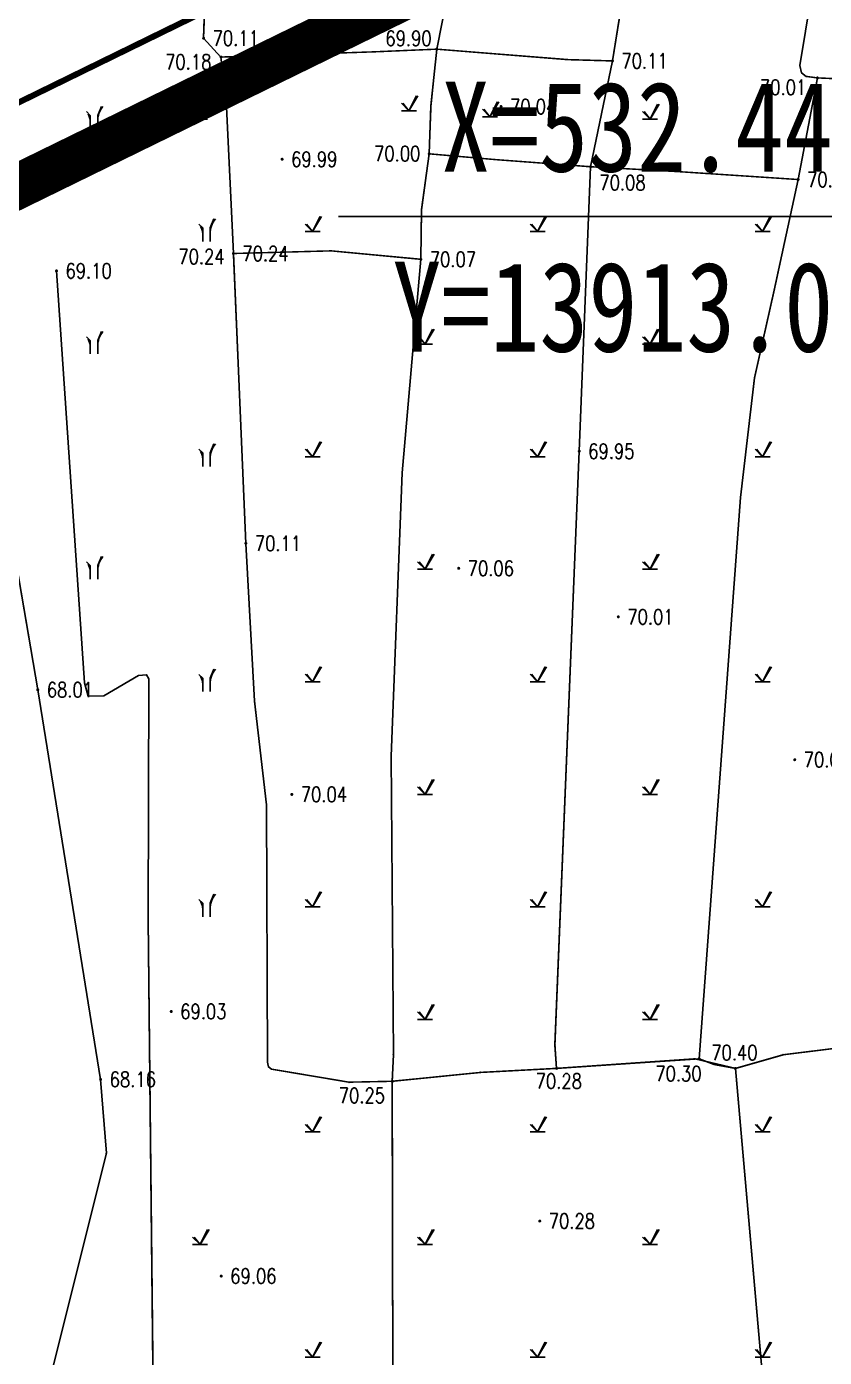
# Model space of a CAD drawing. Extents: x 10519 to 17598, y -625 to 2857.
# Drawn here: x 13847.5 to 13900.7, y 422 to 510.7 of the extents above; entities that cross this region are included whole.
import ezdxf
from ezdxf.enums import TextEntityAlignment as Align

# ---------------------------------------------------------------- set-up
doc = ezdxf.new("R2010")
doc.units = 0
doc.header["$MEASUREMENT"] = 0
doc.linetypes.add('L94', pattern=[8, 5, -1.5, 0, -1.5])
doc.layers.get('0').update_dxf_attribs({"linetype": 'CONTINUOUS'})
for name, color, linetype in [('00000道路边线', 2, 'CONTINUOUS'), ('0000原地形', 252, 'CONTINUOUS'), ('ASSIST', 252, 'CONTINUOUS'), ('DM-坐标', 7, 'CONTINUOUS'), ('GCD', 224, 'CONTINUOUS'), ('JZD', 1, 'CONTINUOUS')]:
    doc.layers.add(name, color=color, linetype=linetype)
doc.styles.add('DIMST', font='SimSun.ttf', dxfattribs={"width": 0.8})
doc.styles.add('HZ', font='txt8.shx', dxfattribs={"width": 0.8, "bigfont": 'hz.shx'})
doc.styles.add('正等线体', font='txt8.shx', dxfattribs={"width": 0.8, "bigfont": 'hz.shx'})
doc.linetypes.add('10421', pattern='A,2,[150,AAA.SHX,S=1,R=0,X=0,Y=1],1e-11', length=2)

# ---------------------------------------------------------------- blocks, each defined once
blk = doc.blocks.new('GC200')
at = {"linetype": 'Continuous', "const_width": 0.2, "flags": 128}
blk.add_lwpolyline([(-0.1, 0, 1), (0.1, 0, 1)], format="xyb", close=True, dxfattribs=at)
blk = doc.blocks.new('gc123')
for p, q in [((0, 0), (1.2, 2)), ((-1, 0), (1, 0)), ((0, 0), (-0.8, 1))]:
    blk.add_line(p, q)
blk = doc.blocks.new('gc246')
for p, q in [((-0.5, 1.8), (-1, 2.3)), ((-0.5, 1.8), (-0.5, 0)), ((0.5, 1.8), (1, 3)), ((0.5, 1.8), (0.5, 0))]:
    blk.add_line(p, q)

msp = doc.modelspace()

# ---------------------------------------------------------------- linework, layer by layer
at = {"layer": '00000道路边线', "const_width": 0.4}
for points in [[(13949.57, 7.079), (13982.275, 5.635, 0.427199), (14008.378, 30.611), (14008.378, 223.919, 0.078123), (13979.581, 407.095), (13942.921, 520.813, 0.456777), (13908.142, 535.6), (13803.036, 484.183), (13650.726, 409.675, -0.033896), (13609.6, 392.183), (12970.082, 169.998, 0.48251), (12960.756, 143.406, -0.48251), (12970.082, 169.998)], [(14006.378, 20.813), (14006.378, 223.919, 0.078123), (13977.678, 406.482), (13940.885, 520.611, 0.456777), (13913.061, 532.44), (13804.062, 479.119), (13652.957, 405.2, -0.033868), (13611.241, 387.46)], [(13910.339, 531.108), (13805.233, 479.692), (13652.957, 405.2, -0.033868), (13611.241, 387.46), (12971.723, 165.275, 0.48251), (12964.987, 146.07, -1), (12956.524, 140.742, -0.48251), (12968.441, 174.721)]]:
    msp.add_lwpolyline(points, format="xyb", dxfattribs=at)
at = {"layer": '0000原地形', "linetype": 'Continuous'}
for p, q in [((13899.032, 508.119, 70.077), (13901.734, 524.593, 70.077)), ((13886.535, 508.433, 70.082), (13888.522, 520.84, 70.082)), ((13874.826, 509.218, 69.9), (13876.518, 517.664, 69.9)), ((13870.663, 509.041, 70.177), (13874.826, 509.218, 70.177)), ((13874.44, 505.435, 70), (13874.826, 509.218, 70)), ((13874.826, 509.218, 70), (13883.556, 508.519, 70)), ((13860.439, 508.693, 70.177), (13870.663, 509.041, 70.177)), ((13883.556, 508.519, 70), (13886.535, 508.433, 70)), ((13885.078, 501.384, 70.082), (13886.535, 508.433, 70.082)), ((13898.916, 500.531, 70.085), (13900.202, 507.302, 70.085)), ((13899.14, 507.645, 70.077), (13899.032, 508.119, 70.077)), ((13899.454, 507.403, 70.085), (13899.14, 507.645, 70.085)), ((13900.202, 507.302, 70.085), (13899.454, 507.403, 70.085)), ((13900.202, 507.302, 70.014), (13902.394, 507.209, 70.014)), ((13874.32, 502.243, 70), (13874.44, 505.435, 70)), ((13874.32, 502.243, 70.372), (13873.816, 498.532, 70.372)), ((13878.715, 501.86, 70.372), (13874.32, 502.243, 70.372)), ((13885.078, 501.384, 70.372), (13878.715, 501.86, 70.372)), ((13885.078, 501.384, 70.082), (13884.323, 482.422, 70.082)), ((13891.068, 501.048, 70.372), (13885.078, 501.384, 70.372)), ((13898.916, 500.531, 70.372), (13891.068, 501.048, 70.372)), ((13897.327, 493.158, 70.372), (13898.916, 500.531, 70.372)), ((13873.816, 498.532, 70.372), (13873.761, 495.213, 70.372)), ((13867.786, 495.777, 70.198), (13861.263, 495.6, 70.198)), ((13873.761, 495.213, 70.198), (13867.786, 495.777, 70.198)), ((13848.225, 466.525, 67.991), (13843.249, 495.558, 67.991)), ((13861.263, 495.6, 69.509), (13862.096, 476.284, 69.509)), ((13872.518, 480.981, 70.198), (13873.761, 495.213, 70.198)), ((13896.015, 487.317, 70.372), (13897.327, 493.158, 70.372)), ((13895.071, 479.347, 70.372), (13896.015, 487.317, 70.372)), ((13882.706, 442.858, 70.223), (13884.323, 482.422, 70.223)), ((13871.788, 462.109, 70.198), (13872.518, 480.981, 70.198)), ((13892.324, 441.934, 70.372), (13895.071, 479.347, 70.372)), ((13862.096, 476.284, 69.509), (13862.679, 465.769, 69.509)), ((13852.415, 440.559, 67.991), (13848.225, 466.525, 67.991)), ((13862.679, 465.769, 69.509), (13863.472, 458.866, 69.509)), ((13871.936, 442.207, 70.198), (13871.788, 462.109, 70.198)), ((13863.472, 458.866, 69.509), (13863.537, 441.701, 69.509)), ((13882.813, 441.298, 70.28), (13882.706, 442.858, 70.28)), ((13882.813, 441.298, 70.28), (13882.706, 442.858, 70.28)), ((13897.914, 442.203, 70.372), (13905.8, 443.179, 70.372)), ((13863.537, 441.701, 69.509), (13863.599, 441.406, 69.509)), ((13871.86, 440.435, 70.246), (13871.936, 442.207, 70.246)), ((13871.86, 440.435, 70.246), (13871.936, 442.207, 70.246)), ((13892.039, 441.934, 70.372), (13882.813, 441.298, 70.372)), ((13892.324, 441.934, 70.372), (13882.813, 441.298, 70.372)), ((13894.735, 441.296, 70.372), (13892.039, 441.934, 70.372)), ((13893.326, 441.55, 70.372), (13892.324, 441.934, 70.372)), ((13897.914, 442.203, 70.372), (13894.735, 441.296, 70.372)), ((13897.914, 442.203, 70.372), (13894.735, 441.296, 70.372)), ((13863.599, 441.406, 69.509), (13863.815, 441.243, 69.509)), ((13863.815, 441.243, 69.509), (13868.967, 440.377, 69.509)), ((13877.762, 441.029, 70.372), (13871.86, 440.435, 70.372)), ((13877.762, 441.029, 70.372), (13871.86, 440.435, 70.372)), ((13882.813, 441.298, 70.372), (13877.762, 441.029, 70.372)), ((13882.813, 441.298, 70.372), (13877.762, 441.029, 70.372)), ((13894.735, 441.296, 70.372), (13893.326, 441.55, 70.372)), ((13896.513, 421.04, 68.766), (13894.735, 441.296, 68.766)), ((13852.805, 435.643, 67.991), (13852.415, 440.559, 67.991)), ((13871.86, 440.435, 70.372), (13868.967, 440.377, 70.372)), ((13871.86, 440.435, 70.372), (13868.967, 440.377, 70.372)), ((13871.901, 420.506, 68.766), (13871.86, 440.435, 68.766)), ((13849.208, 421.281, 67.991), (13852.805, 435.643, 67.991))]:
    msp.add_line(p, q, dxfattribs=at)
at = {"layer": '0000原地形', "linetype": '10421'}
for p, q in [((13859.281, 509.95, 69.509), (13859.482, 515.743, 69.509)), ((13859.281, 509.95, 69.509), (13859.482, 515.743, 69.509)), ((13860.439, 508.693, 69.509), (13859.281, 509.95, 69.509)), ((13860.439, 508.693, 69.509), (13859.281, 509.95, 69.509)), ((13860.781, 505.848, 69.509), (13860.439, 508.693, 69.509)), ((13860.781, 505.848, 69.509), (13860.439, 508.693, 69.509)), ((13861.263, 495.6, 69.509), (13860.781, 505.848, 69.509)), ((13861.263, 495.6, 69.509), (13860.781, 505.848, 69.509)), ((13851.332, 466.99, 69.097), (13849.472, 494.443, 69.097)), ((13854.935, 467.475, 68.766), (13852.619, 466.124, 68.766)), ((13855.478, 467.524, 68.766), (13854.935, 467.475, 68.766)), ((13855.617, 467.247, 68.766), (13855.478, 467.524, 68.766)), ((13851.587, 466.101, 69.097), (13851.332, 466.99, 69.097)), ((13855.588, 451.222, 68.766), (13855.617, 467.247, 68.766)), ((13852.619, 466.124, 68.766), (13851.587, 466.101, 68.766)), ((13855.917, 419.319, 68.766), (13855.588, 451.222, 68.766))]:
    msp.add_line(p, q, dxfattribs=at)
at = {"layer": '0000原地形'}
for p, q in [((13859.048, 504.557), (13859.548, 505.557)), ((13872.467, 505.612), (13872.967, 505.112)), ((13872.967, 505.112), (13873.467, 506.112)), ((13878.369, 504.712), (13878.869, 505.712)), ((13889.048, 504.557), (13889.548, 505.557)), ((13858.548, 505.057), (13859.048, 504.557)), ((13872.467, 505.112), (13873.467, 505.112)), ((13877.869, 505.212), (13878.369, 504.712)), ((13877.869, 504.712), (13878.869, 504.712)), ((13888.548, 505.057), (13889.048, 504.557)), ((13851.722, 504.406), (13851.722, 503.906)), ((13852.222, 504.406), (13852.222, 503.906)), ((13858.548, 504.557), (13859.548, 504.557)), ((13888.548, 504.557), (13889.548, 504.557)), ((13866.048, 497.557), (13866.548, 497.057)), ((13866.548, 497.057), (13867.048, 498.057)), ((13881.048, 497.557), (13881.548, 497.057)), ((13881.548, 497.057), (13882.048, 498.057)), ((13896.048, 497.557), (13896.548, 497.057)), ((13896.548, 497.057), (13897.048, 498.057)), ((13859.222, 496.906), (13859.222, 496.406)), ((13859.722, 496.906), (13859.722, 496.406)), ((13866.048, 497.057), (13867.048, 497.057)), ((13881.048, 497.057), (13882.048, 497.057)), ((13896.048, 497.057), (13897.048, 497.057)), ((13874.048, 489.557), (13874.548, 490.557)), ((13889.048, 489.557), (13889.548, 490.557)), ((13873.548, 490.057), (13874.048, 489.557)), ((13873.548, 489.557), (13874.548, 489.557)), ((13888.548, 490.057), (13889.048, 489.557)), ((13888.548, 489.557), (13889.548, 489.557)), ((13851.722, 489.406), (13851.722, 488.906)), ((13852.222, 489.406), (13852.222, 488.906)), ((13866.048, 482.557), (13866.548, 482.057)), ((13866.548, 482.057), (13867.048, 483.057)), ((13881.048, 482.557), (13881.548, 482.057)), ((13881.548, 482.057), (13882.048, 483.057)), ((13896.048, 482.557), (13896.548, 482.057)), ((13896.548, 482.057), (13897.048, 483.057)), ((13859.222, 481.906), (13859.222, 481.406)), ((13859.722, 481.906), (13859.722, 481.406)), ((13866.048, 482.057), (13867.048, 482.057)), ((13881.048, 482.057), (13882.048, 482.057)), ((13896.048, 482.057), (13897.048, 482.057)), ((13874.048, 474.557), (13874.548, 475.557)), ((13889.048, 474.557), (13889.548, 475.557)), ((13873.548, 475.057), (13874.048, 474.557)), ((13873.548, 474.557), (13874.548, 474.557)), ((13888.548, 475.057), (13889.048, 474.557)), ((13888.548, 474.557), (13889.548, 474.557)), ((13851.722, 474.406), (13851.722, 473.906)), ((13852.222, 474.406), (13852.222, 473.906)), ((13866.048, 467.557), (13866.548, 467.057)), ((13866.548, 467.057), (13867.048, 468.057)), ((13881.048, 467.557), (13881.548, 467.057)), ((13881.548, 467.057), (13882.048, 468.057)), ((13896.048, 467.557), (13896.548, 467.057)), ((13896.548, 467.057), (13897.048, 468.057)), ((13859.222, 466.906), (13859.222, 466.406)), ((13859.722, 466.906), (13859.722, 466.406)), ((13866.048, 467.057), (13867.048, 467.057)), ((13881.048, 467.057), (13882.048, 467.057)), ((13896.048, 467.057), (13897.048, 467.057)), ((13874.048, 459.557), (13874.548, 460.557)), ((13889.048, 459.557), (13889.548, 460.557)), ((13873.548, 460.057), (13874.048, 459.557)), ((13873.548, 459.557), (13874.548, 459.557)), ((13888.548, 460.057), (13889.048, 459.557)), ((13888.548, 459.557), (13889.548, 459.557)), ((13866.048, 452.557), (13866.548, 452.057)), ((13866.548, 452.057), (13867.048, 453.057)), ((13881.048, 452.557), (13881.548, 452.057)), ((13881.548, 452.057), (13882.048, 453.057)), ((13896.048, 452.557), (13896.548, 452.057)), ((13896.548, 452.057), (13897.048, 453.057)), ((13859.222, 451.906), (13859.222, 451.406)), ((13859.722, 451.906), (13859.722, 451.406)), ((13866.048, 452.057), (13867.048, 452.057)), ((13881.048, 452.057), (13882.048, 452.057)), ((13896.048, 452.057), (13897.048, 452.057)), ((13874.048, 444.557), (13874.548, 445.557)), ((13889.048, 444.557), (13889.548, 445.557)), ((13873.548, 445.057), (13874.048, 444.557)), ((13873.548, 444.557), (13874.548, 444.557)), ((13888.548, 445.057), (13889.048, 444.557)), ((13888.548, 444.557), (13889.548, 444.557)), ((13866.048, 437.557), (13866.548, 437.057)), ((13866.548, 437.057), (13867.048, 438.057)), ((13881.048, 437.557), (13881.548, 437.057)), ((13881.548, 437.057), (13882.048, 438.057)), ((13896.048, 437.557), (13896.548, 437.057)), ((13896.548, 437.057), (13897.048, 438.057)), ((13866.048, 437.057), (13867.048, 437.057)), ((13881.048, 437.057), (13882.048, 437.057)), ((13896.048, 437.057), (13897.048, 437.057)), ((13859.048, 429.557), (13859.548, 430.557)), ((13874.048, 429.557), (13874.548, 430.557)), ((13889.048, 429.557), (13889.548, 430.557)), ((13858.548, 430.057), (13859.048, 429.557)), ((13858.548, 429.557), (13859.548, 429.557)), ((13873.548, 430.057), (13874.048, 429.557)), ((13873.548, 429.557), (13874.548, 429.557)), ((13888.548, 430.057), (13889.048, 429.557)), ((13888.548, 429.557), (13889.548, 429.557)), ((13866.548, 422.057), (13867.048, 423.057)), ((13881.548, 422.057), (13882.048, 423.057)), ((13896.548, 422.057), (13897.048, 423.057)), ((13866.048, 422.557), (13866.548, 422.057)), ((13881.048, 422.557), (13881.548, 422.057)), ((13896.048, 422.557), (13896.548, 422.057)), ((13866.048, 422.057), (13867.048, 422.057)), ((13881.048, 422.057), (13882.048, 422.057)), ((13896.048, 422.057), (13897.048, 422.057))]:
    msp.add_line(p, q, dxfattribs=at)
for centre, major_axis, start_param, end_param in [((13850.503, 504.313), (0.865, 0.865), 5.574133, 6.004355), ((13853.674, 504.459), (1.028, 1.028), 1.646391, 2.392649), ((13861.174, 496.959), (1.028, 1.028), 1.646391, 2.392649), ((13858.003, 496.813), (0.865, 0.865), 5.574133, 6.004355), ((13850.503, 489.313), (0.865, 0.865), 5.574133, 6.004355), ((13853.674, 489.459), (1.028, 1.028), 1.646391, 2.392649), ((13861.174, 481.959), (1.028, 1.028), 1.646391, 2.392649), ((13858.003, 481.813), (0.865, 0.865), 5.574133, 6.004355), ((13853.674, 474.459), (1.028, 1.028), 1.646391, 2.392649), ((13850.503, 474.313), (0.865, 0.865), 5.574133, 6.004355), ((13858.003, 466.813), (0.865, 0.865), 5.574133, 6.004355), ((13861.174, 466.959), (1.028, 1.028), 1.646391, 2.392649), ((13858.003, 451.813), (0.865, 0.865), 5.574133, 6.004355), ((13861.174, 451.959), (1.028, 1.028), 1.646391, 2.392649)]:
    msp.add_ellipse(centre, major_axis=major_axis, ratio=1, start_param=start_param, end_param=end_param, dxfattribs=at)
at = {"layer": '0000原地形', "linetype": 'Continuous'}
for p in [(13859.281, 509.95, 70.107), (13860.439, 508.693, 70.177), (13860.781, 505.848, 70.148), (13861.263, 495.6, 70.242), (13849.472, 494.443, 69.097), (13848.225, 466.525, 68.007), (13851.587, 466.101, 68.832), (13882.706, 442.858, 70.223), (13871.936, 442.207, 70.198), (13892.324, 441.934, 70.298), (13897.914, 442.203, 70.372), (13877.762, 441.029, 70.236), (13882.813, 441.298, 70.28), (13894.735, 441.296, 70.398), (13852.415, 440.559, 68.162), (13868.967, 440.377, 70.233), (13871.86, 440.435, 70.246), (13852.805, 435.643, 68.027)]:
    msp.add_point(p, dxfattribs=at)
at = {"layer": 'ASSIST', "color": 252, "elevation": 67.991, "flags": 128}
msp.add_lwpolyline([(13846.633, 415.299), (13849.208, 421.281), (13852.805, 435.643), (13852.415, 440.559), (13848.225, 466.525), (13843.249, 495.558), (13844.77, 517.732), (13845.728, 526.361), (13848.809, 534.87), (13861.646, 558.509), (13880.993, 576.164), (13885.936, 582.185), (13889.35, 594.735), (13892.724, 601.371), (13893.787, 610.343), (13897.384, 636.541), (13897.503, 638.149)], dxfattribs=at)
at = {"layer": 'ASSIST', "color": 252, "flags": 128}
for points in [[(13861.263, 495.6), (13860.781, 505.848), (13860.439, 508.693), (13859.281, 509.95), (13859.482, 515.743), (13860.639, 523.526), (13862.675, 529.234), (13868.158, 542.076), (13870.377, 547.759), (13871.618, 553.581), (13871.195, 561.317), (13892.217, 581.689), (13894.473, 596.894), (13894.268, 598.515), (13893.618, 600.129), (13892.724, 601.371)], [(13851.587, 466.101), (13851.332, 466.99), (13849.472, 494.443)], [(13862.496, 342.014), (13860.457, 349.971), (13863.696, 359.423), (13863.658, 360.486), (13862.448, 362.269), (13856.801, 366.112), (13856.801, 366.112), (13855.967, 367.011), (13855.792, 368.036), (13856.054, 370.897), (13855.31, 392.165), (13856.447, 402.042), (13855.917, 419.319), (13855.588, 451.222), (13855.617, 467.247), (13855.478, 467.524), (13854.935, 467.475), (13852.619, 466.124), (13851.587, 466.101)]]:
    msp.add_lwpolyline(points, dxfattribs=at)
at = {"layer": 'ASSIST', "color": 252, "const_width": 0.1, "flags": 128}
for points, elevation in [([(13874.826, 509.218), (13876.518, 517.664), (13877.738, 525.839), (13877.84, 530.997), (13878.01, 531.984), (13882.552, 543.625), (13885.657, 549.554), (13889.699, 561.983)], 69.9), ([(13885.078, 501.384), (13886.535, 508.433), (13888.522, 520.84), (13890.183, 528.262)], 70.082), ([(13899.14, 507.645), (13899.032, 508.119), (13901.734, 524.593)], 70.077), ([(13860.439, 508.693), (13870.663, 509.041), (13874.826, 509.218)], 70.177), ([(13874.32, 502.243), (13874.44, 505.435), (13874.826, 509.218), (13883.556, 508.519), (13886.535, 508.433)], 70), ([(13898.916, 500.531), (13900.202, 507.302), (13899.454, 507.403), (13899.14, 507.645)], 70.085), ([(13900.202, 507.302), (13902.394, 507.209), (13914.727, 504.187)], 70.014), ([(13892.324, 441.934), (13895.071, 479.347), (13896.015, 487.317), (13897.327, 493.158), (13898.916, 500.531), (13891.068, 501.048), (13885.078, 501.384), (13878.715, 501.86), (13874.32, 502.243), (13873.816, 498.532), (13873.761, 495.213)], 70.372), ([(13885.078, 501.384), (13884.323, 482.422)], 70.082), ([(13871.936, 442.207), (13871.788, 462.109), (13872.518, 480.981), (13873.761, 495.213), (13867.786, 495.777), (13861.263, 495.6)], 70.198), ([(13861.263, 495.6), (13862.096, 476.284), (13862.679, 465.769), (13863.472, 458.866), (13863.537, 441.701), (13863.599, 441.406), (13863.815, 441.243), (13868.967, 440.377)], 69.509), ([(13882.706, 442.858), (13884.323, 482.422)], 70.223), ([(13897.914, 442.203), (13905.8, 443.179), (13910.353, 443.341), (13916.732, 443.693), (13923.847, 444.046)], 70.372), ([(13882.813, 441.298), (13882.706, 442.858)], 70.28), ([(13897.914, 442.203), (13894.735, 441.296), (13893.326, 441.55), (13892.324, 441.934), (13882.813, 441.298), (13877.762, 441.029), (13871.86, 440.435), (13868.967, 440.377)], 70.372), ([(13897.914, 442.203), (13894.735, 441.296), (13892.039, 441.934), (13882.813, 441.298), (13877.762, 441.029), (13871.86, 440.435), (13868.967, 440.377)], 70.372), ([(13871.86, 440.435), (13871.936, 442.207)], 70.246), ([(13871.901, 420.506), (13894.065, 421.162), (13896.513, 421.04), (13894.735, 441.296)], 68.766), ([(13863.658, 360.486), (13862.622, 366.356), (13862.338, 372.272), (13863.026, 383.426), (13862.496, 402.956), (13862.873, 419.435), (13863.015, 419.923), (13863.407, 420.094), (13867.331, 420.617), (13871.901, 420.506), (13871.86, 440.435)], 68.766)]:
    msp.add_lwpolyline(points, dxfattribs=dict(at, elevation=elevation))
at = {"layer": 'ASSIST', "color": 252}
msp.add_lwpolyline([(13861.263, 495.6), (13860.781, 505.848), (13860.439, 508.693), (13859.281, 509.95), (13859.482, 515.743), (13860.639, 523.526), (13862.675, 529.234), (13868.158, 542.076), (13870.377, 547.759), (13871.618, 553.581), (13871.195, 561.317), (13871.195, 561.317)], dxfattribs=at)
at = {"layer": 'DM-坐标', "linetype": 'ByBlock'}
msp.add_line((13912.148, 498.057), (13868.281, 498.057), dxfattribs=at)
at = {"layer": 'JZD', "linetype": 'L94', "ltscale": 2, "flags": 128}
msp.add_lwpolyline([(13268.341, 851.356, 3, 3, 0), (13248.536, 838.266, 3, 3, 0), (13558.915, 369.28, 3, 3, 0), (13611.241, 387.46, 3, 3, 0.033868), (13652.957, 405.2, 3, 3, 0), (13913.061, 532.44, 3, 3, 0), (13894.603, 572.841, 3, 3, 0), (13860.135, 593.138, 3, 3, 0), (13886.499, 637.909, 3, 3, 0.035272), (13890.893, 646.74, 3, 3, 0), (13896.13, 659.439, 3, 3, 0), (13836.595, 844.116, 3, 3, 0), (13693.229, 768.684, 3, 3, 0), (13683.084, 774.501, 3, 3, 0), (13430.036, 607.032, 3, 3, 0), (13268.341, 851.356, 0, 0, 0)], format="xyseb", dxfattribs=at)

# ---------------------------------------------------------------- block references
at = {"layer": 'ASSIST', "color": 252}
ref = msp.add_blockref('GC200', (13859.281, 509.95, 70.107), dxfattribs=dict(at, xscale=0.5, yscale=0.5, zscale=0.5))
ref.add_attrib('height', '70.11', dxfattribs={"layer": 'GCD', "linetype": 'Continuous', "height": 1, "style": '正等线体', "width": 0.8}).set_placement((13859.881, 509.95, 70.107), align=Align.MIDDLE_LEFT)
ref = msp.add_blockref('GC200', (13874.826, 509.218, 69.9), dxfattribs=dict(at, xscale=0.5, yscale=0.5, zscale=0.5))
ref.add_attrib('height', '69.90', dxfattribs={"layer": 'GCD', "linetype": 'Continuous', "height": 1, "style": 'HZ', "width": 0.8}).set_placement((13871.4, 509.934, 69.9), align=Align.MIDDLE_LEFT)
ref = msp.add_blockref('GC200', (13860.439, 508.693, 70.177), dxfattribs=dict(at, xscale=0.5, yscale=0.5, zscale=0.5))
ref.add_attrib('height', '70.18', dxfattribs={"layer": 'GCD', "linetype": 'Continuous', "height": 1, "style": 'HZ', "width": 0.8}).set_placement((13856.715, 508.369, 70.177), align=Align.MIDDLE_LEFT)
ref = msp.add_blockref('GC200', (13886.535, 508.433, 70.106), dxfattribs=dict(at, xscale=0.5, yscale=0.5, zscale=0.5))
ref.add_attrib('height', '70.11', dxfattribs={"layer": 'GCD', "linetype": 'Continuous', "height": 1, "style": 'HZ', "width": 0.8}).set_placement((13887.135, 508.433, 70.106), align=Align.MIDDLE_LEFT)
ref = msp.add_blockref('GC200', (13900.202, 507.302, 70.014), dxfattribs=dict(at, xscale=0.5, yscale=0.5, zscale=0.5))
ref.add_attrib('height', '70.01', dxfattribs={"layer": 'GCD', "linetype": 'Continuous', "height": 1, "style": 'HZ', "width": 0.8}).set_placement((13896.37, 506.677, 70.014), align=Align.MIDDLE_LEFT)
at = {"layer": 'ASSIST', "color": 252, "xscale": 0.5, "yscale": 0.5}
for name, p in [('gc123', (13859.048, 504.557)), ('gc123', (13872.967, 505.112)), ('gc123', (13878.369, 504.712)), ('gc123', (13889.048, 504.557)), ('gc246', (13851.972, 503.906)), ('gc246', (13859.472, 496.406)), ('gc123', (13866.548, 497.057)), ('gc123', (13881.548, 497.057)), ('gc123', (13896.548, 497.057)), ('gc123', (13874.048, 489.557)), ('gc123', (13889.048, 489.557)), ('gc246', (13851.972, 488.906)), ('gc246', (13859.472, 481.406)), ('gc123', (13866.548, 482.057)), ('gc123', (13881.548, 482.057)), ('gc123', (13896.548, 482.057)), ('gc246', (13851.972, 473.906)), ('gc123', (13874.048, 474.557)), ('gc123', (13889.048, 474.557)), ('gc246', (13859.472, 466.406)), ('gc123', (13866.548, 467.057)), ('gc123', (13881.548, 467.057)), ('gc123', (13896.548, 467.057)), ('gc123', (13874.048, 459.557)), ('gc123', (13889.048, 459.557)), ('gc246', (13859.472, 451.406)), ('gc123', (13866.548, 452.057)), ('gc123', (13881.548, 452.057)), ('gc123', (13896.548, 452.057)), ('gc123', (13874.048, 444.557)), ('gc123', (13889.048, 444.557)), ('gc123', (13866.548, 437.057)), ('gc123', (13881.548, 437.057)), ('gc123', (13896.548, 437.057)), ('gc123', (13859.048, 429.557)), ('gc123', (13874.048, 429.557)), ('gc123', (13889.048, 429.557)), ('gc123', (13866.548, 422.057)), ('gc123', (13881.548, 422.057)), ('gc123', (13896.548, 422.057))]:
    msp.add_blockref(name, p, dxfattribs=at)
at = {"layer": 'ASSIST', "color": 252}
ref = msp.add_blockref('GC200', (13879.11, 505.395, 70.039), dxfattribs=dict(at, xscale=0.5, yscale=0.5, zscale=0.5))
ref.add_attrib('height', '70.04', dxfattribs={"layer": 'GCD', "linetype": 'Continuous', "height": 1, "style": 'HZ', "width": 0.8}).set_placement((13879.71, 505.395, 70.039), align=Align.MIDDLE_LEFT)
ref = msp.add_blockref('GC200', (13864.514, 501.881, 69.988), dxfattribs=dict(at, xscale=0.5, yscale=0.5, zscale=0.5))
ref.add_attrib('height', '69.99', dxfattribs={"layer": 'GCD', "linetype": 'Continuous', "height": 1, "style": 'HZ', "width": 0.8}).set_placement((13865.114, 501.881, 69.988), align=Align.MIDDLE_LEFT)
ref = msp.add_blockref('GC200', (13874.32, 502.243, 70), dxfattribs=dict(at, xscale=0.5, yscale=0.5, zscale=0.5))
ref.add_attrib('height', '70.00', dxfattribs={"layer": 'GCD', "linetype": 'Continuous', "height": 1, "style": 'HZ', "width": 0.8}).set_placement((13870.646, 502.258, 70), align=Align.MIDDLE_LEFT)
ref = msp.add_blockref('GC200', (13885.078, 501.384, 70.082), dxfattribs=dict(at, xscale=0.5, yscale=0.5, zscale=0.5))
ref.add_attrib('height', '70.08', dxfattribs={"layer": 'GCD', "linetype": 'Continuous', "height": 1, "style": 'HZ', "width": 0.8}).set_placement((13885.667, 500.319, 70.082), align=Align.MIDDLE_LEFT)
ref = msp.add_blockref('GC200', (13898.916, 500.531, 70.085), dxfattribs=dict(at, xscale=0.5, yscale=0.5, zscale=0.5))
ref.add_attrib('height', '70.09', dxfattribs={"layer": 'GCD', "linetype": 'Continuous', "height": 1, "style": 'HZ', "width": 0.8}).set_placement((13899.516, 500.531, 70.085), align=Align.MIDDLE_LEFT)
ref = msp.add_blockref('GC200', (13861.263, 495.6, 70.242), dxfattribs=dict(at, xscale=0.5, yscale=0.5, zscale=0.5))
ref.add_attrib('height', '70.24', dxfattribs={"layer": 'GCD', "linetype": 'Continuous', "height": 1, "style": 'HZ', "width": 0.8}).set_placement((13857.595, 495.397, 70.242), align=Align.MIDDLE_LEFT)
ref = msp.add_blockref('GC200', (13861.263, 495.6, 70.242), dxfattribs=dict(at, xscale=0.5, yscale=0.5, zscale=0.5))
ref.add_attrib('height', '70.24', dxfattribs={"layer": 'GCD', "linetype": 'Continuous', "height": 1, "style": '正等线体', "width": 0.8}).set_placement((13861.863, 495.6, 70.242), align=Align.MIDDLE_LEFT)
ref = msp.add_blockref('GC200', (13849.472, 494.443, 69.097), dxfattribs=dict(at, xscale=0.5, yscale=0.5, zscale=0.5))
ref.add_attrib('height', '69.10', dxfattribs={"layer": 'GCD', "linetype": 'Continuous', "height": 1, "style": '正等线体', "width": 0.8}).set_placement((13850.072, 494.443, 69.097), align=Align.MIDDLE_LEFT)
ref = msp.add_blockref('GC200', (13873.761, 495.213, 70.074), dxfattribs=dict(at, xscale=0.5, yscale=0.5, zscale=0.5))
ref.add_attrib('height', '70.07', dxfattribs={"layer": 'GCD', "linetype": 'Continuous', "height": 1, "style": 'HZ', "width": 0.8}).set_placement((13874.361, 495.213, 70.074), align=Align.MIDDLE_LEFT)
ref = msp.add_blockref('GC200', (13884.323, 482.422, 69.951), dxfattribs=dict(at, xscale=0.5, yscale=0.5, zscale=0.5))
ref.add_attrib('height', '69.95', dxfattribs={"layer": 'GCD', "linetype": 'Continuous', "height": 1, "style": 'HZ', "width": 0.8}).set_placement((13884.923, 482.422, 69.951), align=Align.MIDDLE_LEFT)
ref = msp.add_blockref('GC200', (13862.096, 476.284, 70.106), dxfattribs=dict(at, xscale=0.5, yscale=0.5, zscale=0.5))
ref.add_attrib('height', '70.11', dxfattribs={"layer": 'GCD', "linetype": 'Continuous', "height": 1, "style": 'HZ', "width": 0.8}).set_placement((13862.696, 476.284, 70.106), align=Align.MIDDLE_LEFT)
ref = msp.add_blockref('GC200', (13876.286, 474.621, 70.058), dxfattribs=dict(at, xscale=0.5, yscale=0.5, zscale=0.5))
ref.add_attrib('height', '70.06', dxfattribs={"layer": 'GCD', "linetype": 'Continuous', "height": 1, "style": 'HZ', "width": 0.8}).set_placement((13876.886, 474.621, 70.058), align=Align.MIDDLE_LEFT)
ref = msp.add_blockref('GC200', (13886.929, 471.386, 70.012), dxfattribs=dict(at, xscale=0.5, yscale=0.5, zscale=0.5))
ref.add_attrib('height', '70.01', dxfattribs={"layer": 'GCD', "linetype": 'Continuous', "height": 1, "style": 'HZ', "width": 0.8}).set_placement((13887.529, 471.386, 70.012), align=Align.MIDDLE_LEFT)
ref = msp.add_blockref('GC200', (13848.225, 466.525, 68.007), dxfattribs=dict(at, xscale=0.5, yscale=0.5, zscale=0.5))
ref.add_attrib('height', '68.01', dxfattribs={"layer": 'GCD', "linetype": 'Continuous', "height": 1, "style": '正等线体', "width": 0.8}).set_placement((13848.825, 466.525, 68.007), align=Align.MIDDLE_LEFT)
ref = msp.add_blockref('GC200', (13898.69, 461.865, 70.038), dxfattribs=dict(at, xscale=0.5, yscale=0.5, zscale=0.5))
ref.add_attrib('height', '70.04', dxfattribs={"layer": 'GCD', "linetype": 'Continuous', "height": 1, "style": 'HZ', "width": 0.8}).set_placement((13899.29, 461.865, 70.038), align=Align.MIDDLE_LEFT)
ref = msp.add_blockref('GC200', (13865.16, 459.554, 70.043), dxfattribs=dict(at, xscale=0.5, yscale=0.5, zscale=0.5))
ref.add_attrib('height', '70.04', dxfattribs={"layer": 'GCD', "linetype": 'Continuous', "height": 1, "style": 'HZ', "width": 0.8}).set_placement((13865.76, 459.554, 70.043), align=Align.MIDDLE_LEFT)
ref = msp.add_blockref('GC200', (13857.119, 445.087, 69.032), dxfattribs=dict(at, xscale=0.5, yscale=0.5, zscale=0.5))
ref.add_attrib('height', '69.03', dxfattribs={"layer": 'GCD', "linetype": 'Continuous', "height": 1, "style": 'HZ', "width": 0.8}).set_placement((13857.719, 445.087, 69.032), align=Align.MIDDLE_LEFT)
ref = msp.add_blockref('GC200', (13894.735, 441.296, 70.398), dxfattribs=dict(at, xscale=0.5, yscale=0.5, zscale=0.5))
ref.add_attrib('height', '70.40', dxfattribs={"layer": 'GCD', "linetype": 'Continuous', "height": 1, "style": 'HZ', "width": 0.8}).set_placement((13893.126, 442.348, 70.398), align=Align.MIDDLE_LEFT)
ref = msp.add_blockref('GC200', (13892.324, 441.934, 70.298), dxfattribs=dict(at, xscale=0.5, yscale=0.5, zscale=0.5))
ref.add_attrib('height', '70.30', dxfattribs={"layer": 'GCD', "linetype": 'Continuous', "height": 1, "style": 'HZ', "width": 0.8}).set_placement((13889.396, 440.946, 70.298), align=Align.MIDDLE_LEFT)
ref = msp.add_blockref('GC200', (13852.415, 440.559, 68.162), dxfattribs=dict(at, xscale=0.5, yscale=0.5, zscale=0.5))
ref.add_attrib('height', '68.16', dxfattribs={"layer": 'GCD', "linetype": 'Continuous', "height": 1, "style": '正等线体', "width": 0.8}).set_placement((13853.015, 440.559, 68.162), align=Align.MIDDLE_LEFT)
ref = msp.add_blockref('GC200', (13882.813, 441.298, 70.28), dxfattribs=dict(at, xscale=0.5, yscale=0.5, zscale=0.5))
ref.add_attrib('height', '70.28', dxfattribs={"layer": 'GCD', "linetype": 'Continuous', "height": 1, "style": 'HZ', "width": 0.8}).set_placement((13881.417, 440.447, 70.28), align=Align.MIDDLE_LEFT)
ref = msp.add_blockref('GC200', (13871.86, 440.435, 70.246), dxfattribs=dict(at, xscale=0.5, yscale=0.5, zscale=0.5))
ref.add_attrib('height', '70.25', dxfattribs={"layer": 'GCD', "linetype": 'Continuous', "height": 1, "style": 'HZ', "width": 0.8}).set_placement((13868.291, 439.489, 70.246), align=Align.MIDDLE_LEFT)
ref = msp.add_blockref('GC200', (13881.691, 431.124, 70.281), dxfattribs=dict(at, xscale=0.5, yscale=0.5, zscale=0.5))
ref.add_attrib('height', '70.28', dxfattribs={"layer": 'GCD', "linetype": 'Continuous', "height": 1, "style": 'HZ', "width": 0.8}).set_placement((13882.291, 431.124, 70.281), align=Align.MIDDLE_LEFT)
ref = msp.add_blockref('GC200', (13860.456, 427.453, 69.059), dxfattribs=dict(at, xscale=0.5, yscale=0.5, zscale=0.5))
ref.add_attrib('height', '69.06', dxfattribs={"layer": 'GCD', "linetype": 'Continuous', "height": 1, "style": 'HZ', "width": 0.8}).set_placement((13861.056, 427.453, 69.059), align=Align.MIDDLE_LEFT)
at = {"layer": 'GCD', "linetype": 'Continuous'}
ref = msp.add_blockref('GC200', (13859.281, 509.95, 70.107), dxfattribs=dict(at, xscale=0.5, yscale=0.5, zscale=0.5))
ref.add_attrib('height', '70.11', dxfattribs={"linetype": 'Continuous', "height": 1, "style": '正等线体', "width": 0.8}).set_placement((13859.881, 509.95, 70.107), align=Align.MIDDLE_LEFT)
ref = msp.add_blockref('GC200', (13874.826, 509.218, 69.9), dxfattribs=dict(at, xscale=0.5, yscale=0.5, zscale=0.5))
ref.add_attrib('height', '69.90', dxfattribs={"linetype": 'Continuous', "height": 1, "style": 'HZ', "width": 0.8}).set_placement((13871.4, 509.934, 69.9), align=Align.MIDDLE_LEFT)
ref = msp.add_blockref('GC200', (13860.439, 508.693, 70.177), dxfattribs=dict(at, xscale=0.5, yscale=0.5, zscale=0.5))
ref.add_attrib('height', '70.18', dxfattribs={"linetype": 'Continuous', "height": 1, "style": 'HZ', "width": 0.8}).set_placement((13856.715, 508.369, 70.177), align=Align.MIDDLE_LEFT)
ref = msp.add_blockref('GC200', (13886.535, 508.433, 70.106), dxfattribs=dict(at, xscale=0.5, yscale=0.5, zscale=0.5))
ref.add_attrib('height', '70.11', dxfattribs={"linetype": 'Continuous', "height": 1, "style": 'HZ', "width": 0.8}).set_placement((13887.135, 508.433, 70.106), align=Align.MIDDLE_LEFT)
ref = msp.add_blockref('GC200', (13900.202, 507.302, 70.014), dxfattribs=dict(at, xscale=0.5, yscale=0.5, zscale=0.5))
ref.add_attrib('height', '70.01', dxfattribs={"linetype": 'Continuous', "height": 1, "style": 'HZ', "width": 0.8}).set_placement((13896.37, 506.677, 70.014), align=Align.MIDDLE_LEFT)
ref = msp.add_blockref('GC200', (13879.11, 505.395, 70.039), dxfattribs=dict(at, xscale=0.5, yscale=0.5, zscale=0.5))
ref.add_attrib('height', '70.04', dxfattribs={"linetype": 'Continuous', "height": 1, "style": 'HZ', "width": 0.8}).set_placement((13879.71, 505.395, 70.039), align=Align.MIDDLE_LEFT)
ref = msp.add_blockref('GC200', (13864.514, 501.881, 69.988), dxfattribs=dict(at, xscale=0.5, yscale=0.5, zscale=0.5))
ref.add_attrib('height', '69.99', dxfattribs={"linetype": 'Continuous', "height": 1, "style": 'HZ', "width": 0.8}).set_placement((13865.114, 501.881, 69.988), align=Align.MIDDLE_LEFT)
ref = msp.add_blockref('GC200', (13874.32, 502.243, 70), dxfattribs=dict(at, xscale=0.5, yscale=0.5, zscale=0.5))
ref.add_attrib('height', '70.00', dxfattribs={"linetype": 'Continuous', "height": 1, "style": 'HZ', "width": 0.8}).set_placement((13870.646, 502.258, 70), align=Align.MIDDLE_LEFT)
ref = msp.add_blockref('GC200', (13885.078, 501.384, 70.082), dxfattribs=dict(at, xscale=0.5, yscale=0.5, zscale=0.5))
ref.add_attrib('height', '70.08', dxfattribs={"linetype": 'Continuous', "height": 1, "style": 'HZ', "width": 0.8}).set_placement((13885.667, 500.319, 70.082), align=Align.MIDDLE_LEFT)
ref = msp.add_blockref('GC200', (13898.916, 500.531, 70.085), dxfattribs=dict(at, xscale=0.5, yscale=0.5, zscale=0.5))
ref.add_attrib('height', '70.09', dxfattribs={"linetype": 'Continuous', "height": 1, "style": 'HZ', "width": 0.8}).set_placement((13899.516, 500.531, 70.085), align=Align.MIDDLE_LEFT)
ref = msp.add_blockref('GC200', (13861.263, 495.6, 70.242), dxfattribs=dict(at, xscale=0.5, yscale=0.5, zscale=0.5))
ref.add_attrib('height', '70.24', dxfattribs={"linetype": 'Continuous', "height": 1, "style": 'HZ', "width": 0.8}).set_placement((13857.595, 495.397, 70.242), align=Align.MIDDLE_LEFT)
ref = msp.add_blockref('GC200', (13861.263, 495.6, 70.242), dxfattribs=dict(at, xscale=0.5, yscale=0.5, zscale=0.5))
ref.add_attrib('height', '70.24', dxfattribs={"linetype": 'Continuous', "height": 1, "style": '正等线体', "width": 0.8}).set_placement((13861.863, 495.6, 70.242), align=Align.MIDDLE_LEFT)
ref = msp.add_blockref('GC200', (13849.472, 494.443, 69.097), dxfattribs=dict(at, xscale=0.5, yscale=0.5, zscale=0.5))
ref.add_attrib('height', '69.10', dxfattribs={"linetype": 'Continuous', "height": 1, "style": '正等线体', "width": 0.8}).set_placement((13850.072, 494.443, 69.097), align=Align.MIDDLE_LEFT)
ref = msp.add_blockref('GC200', (13873.761, 495.213, 70.074), dxfattribs=dict(at, xscale=0.5, yscale=0.5, zscale=0.5))
ref.add_attrib('height', '70.07', dxfattribs={"linetype": 'Continuous', "height": 1, "style": 'HZ', "width": 0.8}).set_placement((13874.361, 495.213, 70.074), align=Align.MIDDLE_LEFT)
ref = msp.add_blockref('GC200', (13884.323, 482.422, 69.951), dxfattribs=dict(at, xscale=0.5, yscale=0.5, zscale=0.5))
ref.add_attrib('height', '69.95', dxfattribs={"linetype": 'Continuous', "height": 1, "style": 'HZ', "width": 0.8}).set_placement((13884.923, 482.422, 69.951), align=Align.MIDDLE_LEFT)
ref = msp.add_blockref('GC200', (13862.096, 476.284, 70.106), dxfattribs=dict(at, xscale=0.5, yscale=0.5, zscale=0.5))
ref.add_attrib('height', '70.11', dxfattribs={"linetype": 'Continuous', "height": 1, "style": 'HZ', "width": 0.8}).set_placement((13862.696, 476.284, 70.106), align=Align.MIDDLE_LEFT)
ref = msp.add_blockref('GC200', (13876.286, 474.621, 70.058), dxfattribs=dict(at, xscale=0.5, yscale=0.5, zscale=0.5))
ref.add_attrib('height', '70.06', dxfattribs={"linetype": 'Continuous', "height": 1, "style": 'HZ', "width": 0.8}).set_placement((13876.886, 474.621, 70.058), align=Align.MIDDLE_LEFT)
ref = msp.add_blockref('GC200', (13886.929, 471.386, 70.012), dxfattribs=dict(at, xscale=0.5, yscale=0.5, zscale=0.5))
ref.add_attrib('height', '70.01', dxfattribs={"linetype": 'Continuous', "height": 1, "style": 'HZ', "width": 0.8}).set_placement((13887.529, 471.386, 70.012), align=Align.MIDDLE_LEFT)
ref = msp.add_blockref('GC200', (13848.225, 466.525, 68.007), dxfattribs=dict(at, xscale=0.5, yscale=0.5, zscale=0.5))
ref.add_attrib('height', '68.01', dxfattribs={"linetype": 'Continuous', "height": 1, "style": '正等线体', "width": 0.8}).set_placement((13848.825, 466.525, 68.007), align=Align.MIDDLE_LEFT)
ref = msp.add_blockref('GC200', (13898.69, 461.865, 70.038), dxfattribs=dict(at, xscale=0.5, yscale=0.5, zscale=0.5))
ref.add_attrib('height', '70.04', dxfattribs={"linetype": 'Continuous', "height": 1, "style": 'HZ', "width": 0.8}).set_placement((13899.29, 461.865, 70.038), align=Align.MIDDLE_LEFT)
ref = msp.add_blockref('GC200', (13865.16, 459.554, 70.043), dxfattribs=dict(at, xscale=0.5, yscale=0.5, zscale=0.5))
ref.add_attrib('height', '70.04', dxfattribs={"linetype": 'Continuous', "height": 1, "style": 'HZ', "width": 0.8}).set_placement((13865.76, 459.554, 70.043), align=Align.MIDDLE_LEFT)
ref = msp.add_blockref('GC200', (13857.119, 445.087, 69.032), dxfattribs=dict(at, xscale=0.5, yscale=0.5, zscale=0.5))
ref.add_attrib('height', '69.03', dxfattribs={"linetype": 'Continuous', "height": 1, "style": 'HZ', "width": 0.8}).set_placement((13857.719, 445.087, 69.032), align=Align.MIDDLE_LEFT)
ref = msp.add_blockref('GC200', (13894.735, 441.296, 70.398), dxfattribs=dict(at, xscale=0.5, yscale=0.5, zscale=0.5))
ref.add_attrib('height', '70.40', dxfattribs={"linetype": 'Continuous', "height": 1, "style": 'HZ', "width": 0.8}).set_placement((13893.126, 442.348, 70.398), align=Align.MIDDLE_LEFT)
ref = msp.add_blockref('GC200', (13892.324, 441.934, 70.298), dxfattribs=dict(at, xscale=0.5, yscale=0.5, zscale=0.5))
ref.add_attrib('height', '70.30', dxfattribs={"linetype": 'Continuous', "height": 1, "style": 'HZ', "width": 0.8}).set_placement((13889.396, 440.946, 70.298), align=Align.MIDDLE_LEFT)
ref = msp.add_blockref('GC200', (13852.415, 440.559, 68.162), dxfattribs=dict(at, xscale=0.5, yscale=0.5, zscale=0.5))
ref.add_attrib('height', '68.16', dxfattribs={"linetype": 'Continuous', "height": 1, "style": '正等线体', "width": 0.8}).set_placement((13853.015, 440.559, 68.162), align=Align.MIDDLE_LEFT)
ref = msp.add_blockref('GC200', (13882.813, 441.298, 70.28), dxfattribs=dict(at, xscale=0.5, yscale=0.5, zscale=0.5))
ref.add_attrib('height', '70.28', dxfattribs={"linetype": 'Continuous', "height": 1, "style": 'HZ', "width": 0.8}).set_placement((13881.417, 440.447, 70.28), align=Align.MIDDLE_LEFT)
ref = msp.add_blockref('GC200', (13871.86, 440.435, 70.246), dxfattribs=dict(at, xscale=0.5, yscale=0.5, zscale=0.5))
ref.add_attrib('height', '70.25', dxfattribs={"linetype": 'Continuous', "height": 1, "style": 'HZ', "width": 0.8}).set_placement((13868.291, 439.489, 70.246), align=Align.MIDDLE_LEFT)
ref = msp.add_blockref('GC200', (13881.691, 431.124, 70.281), dxfattribs=dict(at, xscale=0.5, yscale=0.5, zscale=0.5))
ref.add_attrib('height', '70.28', dxfattribs={"linetype": 'Continuous', "height": 1, "style": 'HZ', "width": 0.8}).set_placement((13882.291, 431.124, 70.281), align=Align.MIDDLE_LEFT)
ref = msp.add_blockref('GC200', (13860.456, 427.453, 69.059), dxfattribs=dict(at, xscale=0.5, yscale=0.5, zscale=0.5))
ref.add_attrib('height', '69.06', dxfattribs={"linetype": 'Continuous', "height": 1, "style": 'HZ', "width": 0.8}).set_placement((13861.056, 427.453, 69.059), align=Align.MIDDLE_LEFT)

# ---------------------------------------------------------------- texts
at = {"layer": 'DM-坐标', "linetype": 'ByBlock', "style": 'DIMST', "width": 0.8}
for s, p in [('X=532.440', (13875.121, 501.057)), ('Y=13913.061', (13871.868, 489.057))]:
    msp.add_text(s, height=6, dxfattribs=at).set_placement(p)

doc.saveas('drawing.dxf')
